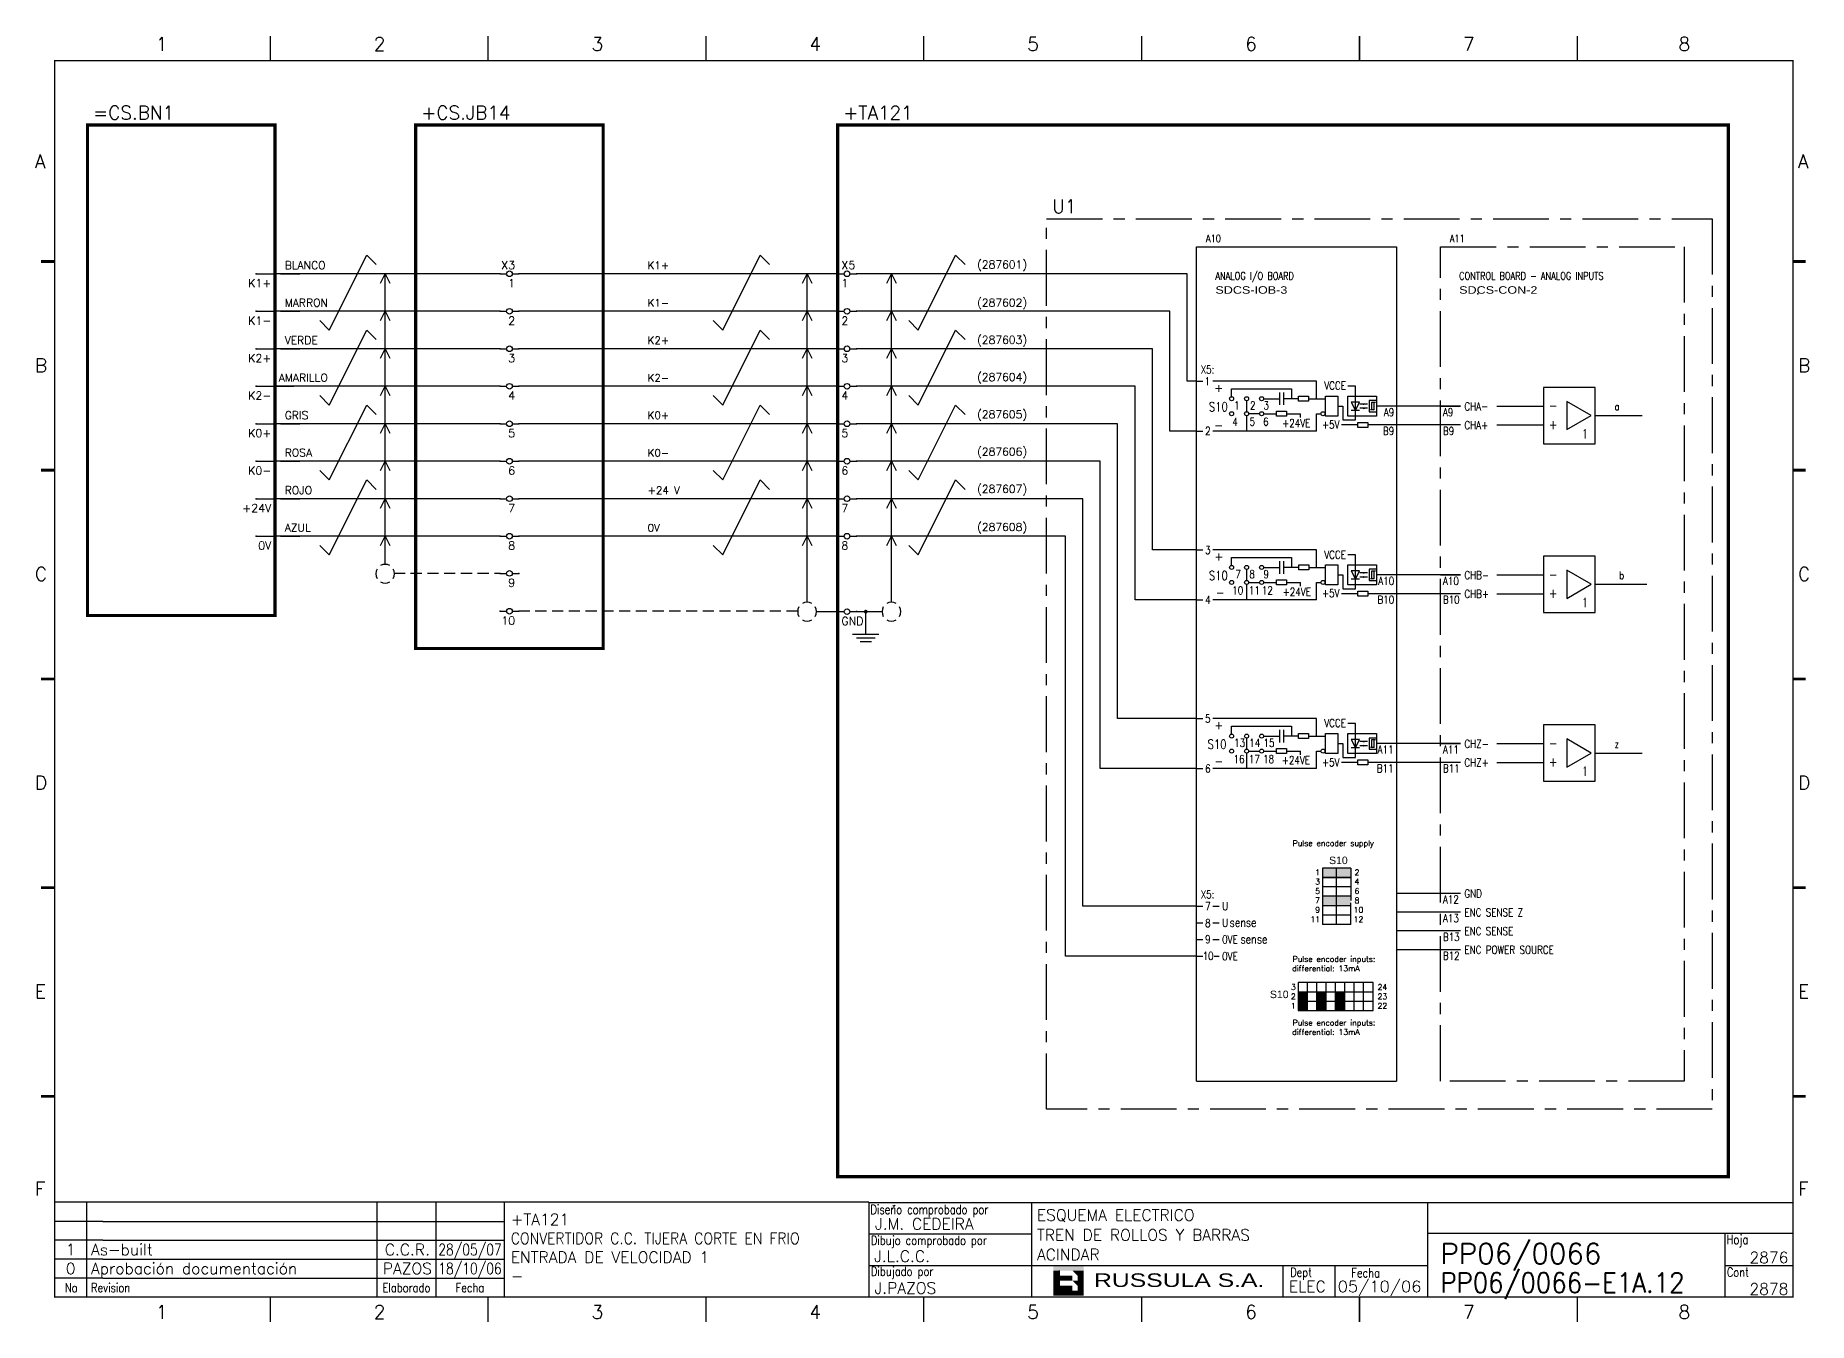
# Model space of a CAD drawing. Extents: x 415 to 812, y 5 to 293.
import ezdxf
from ezdxf.enums import TextEntityAlignment as Align

# ---------------------------------------------------------------- set-up
doc = ezdxf.new("R2010")
doc.units = 0
doc.header["$LTSCALE"] = 10
doc.header["$MEASUREMENT"] = 0
for name, pattern in [('CENTER', [2, 1.25, -0.25, 0.25, -0.25]), ('DASHDOT', [1, 0.5, -0.25, 0, -0.25]), ('HIDDEN', [0.375, 0.25, -0.125])]:
    doc.linetypes.add(name, pattern=pattern)
doc.layers.get('0').update_dxf_attribs({"linetype": 'CONTINUOUS'})
for name, color, linetype in [('1', 7, 'CONTINUOUS'), ('10', 5, 'CONTINUOUS'), ('102', 7, 'CONTINUOUS'), ('2', 7, 'CONTINUOUS'), ('25', 3, 'CONTINUOUS'), ('25PK', 4, 'CENTER'), ('35', 2, 'CONTINUOUS'), ('8', 1, 'CONTINUOUS'), ('9', 6, 'CONTINUOUS'), ('DIBUJO', 7, 'CONTINUOUS'), ('NODE', 7, 'CONTINUOUS')]:
    doc.layers.add(name, color=color, linetype=linetype)
doc.styles.add('ABBSTYLE', font='ROMANS.SHX', dxfattribs={"width": 0.8})
doc.styles.add('HELV', font='HELV.SHX')
doc.styles.add('HELVETICA', font='HELV.SHX')
doc.styles.add('LABEL', font='SIMPLEX', dxfattribs={"width": 0.8, "height": 4})
doc.styles.add('ROMANS', font='ROMANS.SHX')
doc.styles.get("Standard").update_dxf_attribs({"font": 'simplex'})

# ---------------------------------------------------------------- blocks, each defined once
blk = doc.blocks.new('$030107')
at = {"layer": '102'}
for start, end in [(150, 210), (60, 120), (330, 30), (240, 300)]:
    blk.add_arc((0, 0), 2.5, start, end, dxfattribs=at)
blk = doc.blocks.new('NOD', base_point=(237.5, 170))
at = {"layer": 'NODE'}
blk.add_point((237.5, 170), dxfattribs=at)
blk = doc.blocks.new('$$PLR12')
blk.add_line((-2.5, 0), (2.5, 0))
at = {"layer": '2'}
for p in [(-2.5, 0), (2.5, 0)]:
    blk.add_blockref('NOD', p, dxfattribs=at)
at = {"layer": '8'}
blk.add_attdef('*A', text='', height=2.15, dxfattribs=at).set_placement((1.5, -3.575), align=Align.RIGHT)
at = {"layer": '9'}
blk.add_attdef('ID', text='', height=2.15, dxfattribs=at).set_placement((1.5, 1.25), align=Align.RIGHT)
blk = doc.blocks.new('$$PLL21C')
for p, q in [((-2.5, 0), (-0.75, 0)), ((0.75, 0), (2.5, 0))]:
    blk.add_line(p, q)
at = {"layer": '2'}
blk.add_circle((0, 0), 0.75, dxfattribs=at)
for p in [(-2.5, 0), (2.5, 0)]:
    blk.add_blockref('NOD', p, dxfattribs=at)
at = {"layer": '8'}
blk.add_attdef('*A', (-1.5, -3.575), '', height=2.15, dxfattribs=at)
at = {"layer": '9'}
blk.add_attdef('ID', (-1.5, 1.25), '', height=2.15, dxfattribs=at)
blk = doc.blocks.new('$$PLR12C')
for p, q in [((-2.5, 0), (-0.75, 0)), ((0.75, 0), (2.5, 0))]:
    blk.add_line(p, q)
at = {"layer": '2'}
blk.add_circle((0, 0), 0.75, dxfattribs=at)
for p in [(-2.5, 0), (2.5, 0)]:
    blk.add_blockref('NOD', p, dxfattribs=at)
at = {"layer": '8'}
blk.add_attdef('*A', text='', height=2.15, dxfattribs=at).set_placement((1.5, -3.575), align=Align.RIGHT)
at = {"layer": '9'}
blk.add_attdef('ID', text='', height=2.15, dxfattribs=at).set_placement((1.5, 1.25), align=Align.RIGHT)
blk = doc.blocks.new('$021501')
at = {"layer": '2'}
for p, q in [((0, -6), (0, 0)), ((-3.5, -6), (3.5, -6)), ((-2.5, -7), (2.5, -7)), ((-1.5, -8), (1.5, -8))]:
    blk.add_line(p, q, dxfattribs=at)
blk.add_blockref('NOD', (0, 0), dxfattribs=at)
blk = doc.blocks.new('newcajec')
at = {"layer": '1'}
for p, q in [((179.4, 20.85), (0.13, 20.85)), ((7, 20.85), (7, 0)), ((71, 20.85), (71, 0)), ((84, 20.85), (84, 0.09)), ((99, 20.85), (99, 0)), ((184.64, 20.18), (184.81, 20.01)), ((184.81, 20.01), (185.18, 20.25)), ((215.2, 20.8), (215.2, 0)), ((10.6, 16.64), (0, 16.64)), ((10.6, 16.64), (99, 16.64)), ((10.6, 12.48), (0, 12.48)), ((10.6, 12.48), (99, 12.48)), ((179.4, 13.87), (215.2, 13.87)), ((368, 14.06), (368, 0)), ((10.6, 8.32), (0, 8.32)), ((10.6, 8.32), (99, 8.32)), ((10.6, 4.16), (0, 4.16)), ((10.6, 4.16), (99, 4.16)), ((179.4, 6.93), (267.63, 6.93)), ((267.63, 6.93), (302.5, 6.93)), ((270.63, 6.91), (270.63, 0)), ((282.07, 6.93), (282.07, 0)), ((368, 6.93), (383, 6.93))]:
    blk.add_line(p, q, dxfattribs=at)
for points in [[(47.5, 272.5, 0.3, 0.3, 0), (47.5, 277.91, 0.3, 0.3, 0)], [(95.5, 272.5, 0.3, 0.3, 0), (95.5, 277.91, 0.3, 0.3, 0)], [(143.5, 272.5, 0.3, 0.3, 0), (143.5, 277.91, 0.3, 0.3, 0)], [(191.5, 272.5, 0.3, 0.3, 0), (191.5, 277.91, 0.3, 0.3, 0)], [(239.5, 272.5, 0.3, 0.3, 0), (239.5, 277.91, 0.3, 0.3, 0)], [(287.5, 272.5, 0.3, 0.3, 0), (287.5, 277.91, 0.3, 0.3, 0)], [(335.5, 272.5, 0.3, 0.3, 0), (335.5, 277.91, 0.3, 0.3, 0)], [(-2.99, 228.23, 0.6, 0.6, 0), (-0.18, 228.23, 0.6, 0.6, 0)], [(383.01, 228.23, 0.6, 0.6, 0), (385.82, 228.23, 0.6, 0.6, 0)], [(-2.99, 182.23, 0.6, 0.6, 0), (-0.18, 182.23, 0.6, 0.6, 0)], [(383.01, 182.23, 0.6, 0.6, 0), (385.82, 182.23, 0.6, 0.6, 0)], [(-2.99, 136.23, 0.6, 0.6, 0), (-0.18, 136.23, 0.6, 0.6, 0)], [(383.01, 136.23, 0.6, 0.6, 0), (385.82, 136.23, 0.6, 0.6, 0)], [(-2.99, 90.23, 0.6, 0.6, 0), (-0.18, 90.23, 0.6, 0.6, 0)], [(383.01, 90.23, 0.6, 0.6, 0), (385.82, 90.23, 0.6, 0.6, 0)], [(-2.99, 44.23, 0.6, 0.6, 0), (-0.18, 44.23, 0.6, 0.6, 0)], [(383.01, 44.23, 0.6, 0.6, 0), (385.82, 44.23, 0.6, 0.6, 0)], [(383, 20.8, 0.3, 0.3, 0), (179.4, 20.8, 0.3, 0.3, 0), (179.4, 0, 0.3, 0.3, 0)], [(302.5, 20.8, 0.3, 0.3, 0), (302.5, 0, 0.3, 0.3, 0)], [(302.5, 14, 0.3, 0.3, 0), (383, 14, 0.3, 0.3, 0)], [(47.5, -5.5, 0.3, 0.3, 0), (47.5, -0.09, 0.3, 0.3, 0)], [(95.5, -5.5, 0.3, 0.3, 0), (95.5, -0.09, 0.3, 0.3, 0)], [(143.5, -5.5, 0.3, 0.3, 0), (143.5, -0.09, 0.3, 0.3, 0)], [(191.5, -5.5, 0.3, 0.3, 0), (191.5, -0.09, 0.3, 0.3, 0)], [(239.5, -5.5, 0.3, 0.3, 0), (239.5, -0.09, 0.3, 0.3, 0)], [(287.5, -5.5, 0.3, 0.3, 0), (287.5, -0.09, 0.3, 0.3, 0)], [(335.5, -5.5, 0.3, 0.3, 0), (335.5, -0.09, 0.3, 0.3, 0)]]:
    blk.add_lwpolyline(points, format="xyseb", dxfattribs=at)
at = {"layer": '1', "const_width": 0.3}
blk.add_lwpolyline([(0, 0), (0, 272.5), (383, 272.5), (383, 0)], close=True, dxfattribs=at)
at = {"layer": '2', "color": 14}
for p, q in [((221.42, 4.69), (221.42, 5.81)), ((221.42, 2.47), (221.42, 3.58))]:
    blk.add_line(p, q, dxfattribs=at)
for points in [[(220.05, 5.81), (220.05, 6.92), (226.74, 5.81), (226.74, 6.92)], [(221.42, 2.47), (220.05, 2.47), (221.42, 5.81), (220.05, 5.81)], [(221.42, 4.69), (224.25, 4.69), (221.42, 3.58), (224.25, 3.58)], [(224.25, 5.81), (225.37, 5.81), (225.37, 4.69)], [(225.37, 5.81), (226.74, 5.81), (225.37, 1.35), (226.74, 1.35)], [(224.25, 0.24), (224.25, 2.47), (220.05, 0.24), (220.05, 2.47)], [(224.25, 3.58), (225.37, 3.58), (225.37, 2.47)], [(226.74, 1.35), (226.74, 0.24), (224.25, 1.35), (224.25, 0.24)]]:
    blk.add_solid(points, dxfattribs=at)
at = {"layer": '1', "style": 'ROMANS'}
for s, p in [('1', (22.29, 274.68)), ('2', (70.29, 274.68)), ('3', (118.29, 274.68)), ('4', (166.29, 274.68)), ('5', (214.29, 274.68)), ('6', (262.29, 274.68)), ('7', (310.29, 274.68)), ('8', (357.79, 274.68)), ('A', (-4.37, 248.84)), ('A', (384.13, 248.84)), ('B', (-4.37, 203.84)), ('B', (384.13, 203.84)), ('C', (-4.37, 157.84)), ('C', (384.13, 157.84)), ('D', (-4.37, 111.84)), ('D', (384.13, 111.84)), ('E', (-4.37, 65.84)), ('E', (384.13, 65.84)), ('F', (-4.37, 22.34)), ('F', (384.13, 22.34)), ('1', (22.29, -4.82)), ('2', (70.29, -4.82)), ('3', (118.29, -4.82)), ('4', (166.29, -4.82)), ('5', (214.29, -4.82)), ('6', (262.29, -4.82)), ('7', (310.29, -4.82)), ('8', (357.79, -4.82))]:
    blk.add_text(s, height=3, dxfattribs=at).set_placement(p)
at = {"layer": '1', "style": 'LABEL', "width": 0.8}
for s, p in [('Diseno comprobado por', (179.73, 18.27)), ('Dibujo comprobado por', (179.81, 11.47)), ('Hoja', (368.38, 11.66)), ('Dibujado por', (179.83, 4.64)), ('Fecha', (285.71, 4.3)), ('Cont', (368.43, 4.46)), ('No', (2.23, 1.05)), ('Revision', (8, 1.05))]:
    blk.add_text(s, height=2, dxfattribs=at).set_placement(p)
for s, p in [('Dept', (274.61, 4.44)), ('Elaborado', (77.5, 1.05)), ('Fecha', (91.5, 1.05))]:
    blk.add_text(s, height=2, dxfattribs=at).set_placement(p, align=Align.CENTER)
at = {"layer": '10', "style": 'ROMANS'}
for tag, p in [('REV41', (3.5, 18.74)), ('REV43', (77.7, 18.74)), ('REV31', (3.5, 14.58)), ('REV33', (77.7, 14.58)), ('REV21', (3.5, 10.42)), ('REV23', (77.7, 10.42)), ('REV11', (3.5, 6.27)), ('REV13', (77.7, 6.27))]:
    blk.add_attdef(tag, text='', height=2.5, dxfattribs=at).set_placement(p, align=Align.MIDDLE)
for tag, p, height in [('REV42', (8, 17.49), 2.5), ('REV32', (8, 13.33), 2.5), ('SHEETNAME1', (100.5, 15.83), 2.5), ('DESIGNCHECK', (180.74, 14.83), 2.5), ('DOCUMENTTYPE', (216.43, 16.8), 2.5), ('NOTA', (305.32, 15.8), 3), ('SHEETNAME2', (100.5, 11.67), 2.5), ('OBJECT', (216.43, 12.4), 2.5), ('ORDER', (305.32, 7.3), 4.5), ('REV22', (8, 9.17), 2.5), ('SHEETNAME3', (100.5, 7.51), 2.5), ('DRAWINGCHECK', (180.53, 7.71), 2.5), ('CUSTOMER', (216.43, 8.08), 2.5), ('REV12', (8, 5.01), 2.5), ('SHEETNAME4', (100.5, 3.35), 2.5), ('DOCUMENT_ID', (305.32, 0.93), 4.4), ('USER', (180.63, 0.71), 2.5), ('DEPARTMENT', (271.93, 1.05), 2.5)]:
    blk.add_attdef(tag, p, '', height=height, dxfattribs=at)
for tag, width, p, p2 in [('REV44', 1.221199, (84.53, 17.49), (98.48, 17.49)), ('REV34', 1.221199, (84.53, 13.33), (98.48, 13.33)), ('REV24', 1.221199, (84.53, 9.17), (98.48, 9.17)), ('REV14', 1.221199, (84.53, 5.01), (98.48, 5.01)), ('CREATED2', 7.039915, (282.71, 1.05), (301.14, 1.05))]:
    blk.add_attdef(tag, text='', height=2.5, dxfattribs=dict(at, width=width)).set_placement(p, p2, align=Align.FIT)
for tag, p in [('SHEET', (382, 7.43)), ('NEXTSHEET', (382, 0.5))]:
    blk.add_attdef(tag, text='', height=2.5, dxfattribs=at).set_placement(p, align=Align.RIGHT)
at = {"layer": 'DIBUJO', "color": 14, "style": 'HELVETICA', "width": 1.3}
blk.add_text('RUSSULA S.A.', height=3, dxfattribs=at).set_placement((229, 2.19))
blk = doc.blocks.new('$$PLL21')
blk.add_line((-2.5, 0), (2.5, 0))
at = {"layer": '2'}
for p in [(-2.5, 0), (2.5, 0)]:
    blk.add_blockref('NOD', p, dxfattribs=at)
at = {"layer": '8'}
blk.add_attdef('*A', (-1.5, -3.575), '', height=2.15, dxfattribs=at)
at = {"layer": '9'}
blk.add_attdef('ID', (-1.5, 1.25), '', height=2.15, dxfattribs=at)

msp = doc.modelspace()

# ---------------------------------------------------------------- linework, layer by layer
at = {"layer": '2', "color": 7}
for p, q in [((480.89, 227.23), (489.29, 244.03)), ((489.29, 244.03), (491.39, 241.93)), ((569.02, 227.23), (577.42, 244.03)), ((577.42, 244.03), (579.52, 241.93)), ((612.8, 227.23), (621.2, 244.03)), ((621.2, 244.03), (623.3, 241.93)), ((519.17, 239.83), (468.77, 239.83)), ((492.37, 237.73), (493.42, 239.83)), ((493.42, 174.73), (493.42, 239.83)), ((493.42, 239.83), (494.47, 237.73)), ((594.77, 239.83), (523.37, 239.83)), ((586.87, 237.73), (587.92, 239.83)), ((587.92, 166.23), (587.92, 239.83)), ((587.92, 239.83), (588.97, 237.73)), ((673.07, 239.83), (598.97, 239.83)), ((605.76, 237.73), (606.81, 239.83)), ((606.81, 166.23), (606.81, 239.83)), ((606.81, 239.83), (607.86, 237.73)), ((673.07, 215.76), (673.07, 239.83)), ((519.17, 231.43), (468.77, 231.43)), ((492.37, 229.33), (493.42, 231.43)), ((493.42, 231.43), (494.47, 229.33)), ((594.77, 231.43), (523.37, 231.43)), ((586.87, 229.33), (587.92, 231.43)), ((587.92, 231.43), (588.97, 229.33)), ((669.17, 231.43), (598.97, 231.43)), ((605.76, 229.33), (606.81, 231.43)), ((606.81, 231.43), (607.86, 229.33)), ((669.17, 204.56), (669.17, 231.43)), ((478.79, 229.33), (480.89, 227.23)), ((480.89, 210.43), (489.29, 227.23)), ((489.29, 227.23), (491.39, 225.13)), ((566.92, 229.33), (569.02, 227.23)), ((569.02, 210.43), (577.42, 227.23)), ((577.42, 227.23), (579.52, 225.13)), ((610.7, 229.33), (612.8, 227.23)), ((612.8, 210.43), (621.2, 227.23)), ((621.2, 227.23), (623.3, 225.13)), ((519.17, 223.03), (468.77, 223.03)), ((492.37, 220.93), (493.42, 223.03)), ((493.42, 223.03), (494.47, 220.93)), ((594.77, 223.03), (523.37, 223.03)), ((586.87, 220.93), (587.92, 223.03)), ((587.92, 223.03), (588.97, 220.93)), ((594.77, 215.76), (594.77, 223.5)), ((665.27, 223.03), (598.97, 223.03)), ((605.76, 220.93), (606.81, 223.03)), ((606.81, 223.03), (607.86, 220.93)), ((665.27, 177.96), (665.27, 223.03)), ((519.17, 214.63), (468.77, 214.63)), ((492.37, 212.53), (493.42, 214.63)), ((493.42, 214.63), (494.47, 212.53)), ((594.77, 214.63), (523.37, 214.63)), ((586.87, 212.53), (587.92, 214.63)), ((587.92, 214.63), (588.97, 212.53)), ((661.37, 214.63), (598.97, 214.63)), ((605.76, 212.53), (606.81, 214.63)), ((606.81, 214.63), (607.86, 212.53)), ((661.37, 166.76), (661.37, 214.63)), ((675.17, 215.76), (673.07, 215.76)), ((478.79, 212.53), (480.89, 210.43)), ((566.92, 212.53), (569.02, 210.43)), ((610.7, 212.53), (612.8, 210.43)), ((480.89, 193.63), (489.29, 210.43)), ((489.29, 210.43), (491.39, 208.33)), ((569.02, 193.63), (577.42, 210.43)), ((577.42, 210.43), (579.52, 208.33)), ((612.8, 193.63), (621.2, 210.43)), ((621.2, 210.43), (623.3, 208.33)), ((742.37, 210.16), (752.87, 210.16)), ((519.17, 206.23), (468.77, 206.23)), ((492.37, 204.13), (493.42, 206.23)), ((493.42, 206.23), (494.47, 204.13)), ((594.77, 206.23), (523.37, 206.23)), ((586.87, 204.13), (587.92, 206.23)), ((587.92, 206.23), (588.97, 204.13)), ((657.47, 206.23), (598.97, 206.23)), ((605.76, 204.13), (606.81, 206.23)), ((606.81, 206.23), (607.86, 204.13)), ((657.47, 140.16), (657.47, 206.23)), ((675.17, 204.56), (669.17, 204.56)), ((742.37, 205.96), (752.87, 205.96)), ((519.17, 197.83), (468.77, 197.83)), ((478.79, 195.73), (480.89, 193.63)), ((492.37, 195.73), (493.42, 197.83)), ((493.42, 197.83), (494.47, 195.73)), ((594.77, 197.83), (523.37, 197.83)), ((566.92, 195.73), (569.02, 193.63)), ((586.87, 195.73), (587.92, 197.83)), ((587.92, 197.83), (588.97, 195.73)), ((653.57, 197.83), (598.97, 197.83)), ((605.76, 195.73), (606.81, 197.83)), ((606.81, 197.83), (607.86, 195.73)), ((610.7, 195.73), (612.8, 193.63)), ((653.57, 128.96), (653.57, 197.83)), ((480.89, 176.83), (489.29, 193.63)), ((489.29, 193.63), (491.39, 191.53)), ((569.02, 176.83), (577.42, 193.63)), ((577.42, 193.63), (579.52, 191.53)), ((612.8, 176.83), (621.2, 193.63)), ((621.2, 193.63), (623.3, 191.53)), ((519.17, 189.43), (468.77, 189.43)), ((492.37, 187.33), (493.42, 189.43)), ((493.42, 189.43), (494.47, 187.33)), ((594.77, 189.43), (523.37, 189.43)), ((586.87, 187.33), (587.92, 189.43)), ((587.92, 189.43), (588.97, 187.33)), ((649.67, 189.43), (598.97, 189.43)), ((605.76, 187.33), (606.81, 189.43)), ((606.81, 189.43), (607.86, 187.33)), ((649.67, 98.15), (649.67, 189.43)), ((519.17, 181.03), (468.77, 181.03)), ((478.79, 178.93), (480.89, 176.83)), ((492.37, 178.93), (493.42, 181.03)), ((493.42, 181.03), (494.47, 178.93)), ((594.77, 181.03), (523.37, 181.03)), ((566.92, 178.93), (569.02, 176.83)), ((586.87, 178.93), (587.92, 181.03)), ((587.92, 181.03), (588.97, 178.93)), ((645.77, 181.03), (598.97, 181.03)), ((605.76, 178.93), (606.81, 181.03)), ((606.81, 181.03), (607.86, 178.93)), ((610.7, 178.93), (612.8, 176.83)), ((645.77, 86.95), (645.77, 181.03)), ((675.17, 177.96), (665.27, 177.96)), ((742.37, 172.36), (752.87, 172.36)), ((742.37, 168.16), (752.87, 168.16)), ((590.02, 164.13), (594.77, 164.13)), ((598.97, 164.13), (604.71, 164.13)), ((675.17, 166.76), (661.37, 166.76)), ((675.17, 140.16), (657.47, 140.16)), ((742.37, 134.56), (752.87, 134.56)), ((675.17, 128.96), (653.57, 128.96)), ((742.37, 130.36), (752.87, 130.36)), ((703.37, 106.65), (703.37, 94.05)), ((709.67, 106.65), (703.37, 106.65)), ((709.67, 106.65), (703.37, 106.65)), ((703.37, 104.55), (709.67, 104.55)), ((709.67, 104.55), (703.37, 104.55)), ((706.52, 94.05), (706.52, 106.65)), ((709.67, 106.65), (709.67, 99.44)), ((709.67, 102.45), (703.37, 102.45)), ((709.67, 100.35), (703.37, 100.35)), ((675.17, 98.15), (649.67, 98.15)), ((709.67, 98.25), (703.37, 98.25)), ((709.67, 96.15), (703.37, 96.15)), ((709.67, 94.05), (709.67, 98.89)), ((709.67, 94.05), (703.37, 94.05)), ((675.17, 86.95), (645.77, 86.95)), ((714.68, 81.06), (697.88, 81.06)), ((697.88, 81.06), (697.88, 74.76)), ((699.98, 74.76), (699.98, 81.06)), ((702.08, 74.76), (702.08, 81.06)), ((704.18, 74.76), (704.18, 81.06)), ((706.28, 74.76), (706.28, 81.06)), ((708.38, 74.76), (708.38, 81.06)), ((710.48, 74.76), (710.48, 81.06)), ((712.58, 74.76), (712.58, 81.06)), ((714.68, 74.76), (714.68, 81.06)), ((697.88, 78.96), (714.68, 78.96)), ((697.88, 76.86), (714.68, 76.86)), ((697.88, 74.76), (714.68, 74.76))]:
    msp.add_line(p, q, dxfattribs=at)
at = {"layer": '2', "color": 7, "linetype": 'HIDDEN'}
for p, q in [((495.38, 172.72), (519.22, 172.72)), ((585.81, 164.22), (523.38, 164.22))]:
    msp.add_line(p, q, dxfattribs=at)
at = {"layer": '2', "color": 3, "linetype": 'DASHDOT'}
for points in [[(426.77, 273.16, 0.706, 0.706, 0), (468.77, 273.16, 0.706, 0.706, 0), (468.77, 163.26, 0.706, 0.706, 0), (426.77, 163.26, 0.706, 0.706, 0), (426.77, 273.16, 0.706, 0.706, 0)], [(500.27, 273.16, 0.706, 0.706, 0), (542.27, 273.16, 0.706, 0.706, 0), (542.27, 155.88, 0.706, 0.706, 0), (500.27, 155.88, 0.706, 0.706, 0), (500.27, 273.16, 0.706, 0.706, 0)], [(594.77, 273.16, 0.706, 0.706, 0), (794.27, 273.16, 0.706, 0.706, 0), (794.27, 37.54, 0.706, 0.706, 0), (594.77, 37.54, 0.706, 0.706, 0), (594.77, 273.16, 0.706, 0.706, 0)]]:
    msp.add_lwpolyline(points, format="xyseb", dxfattribs=at)
at = {"layer": '2', "color": 7}
msp.add_lwpolyline([(600.86, 164.13, 0.42, 0.42, 1), (601.28, 164.13, 0.42, 0.42, 1)], format="xyseb", close=True, dxfattribs=at)
for points in [[(703.37, 104.55), (709.67, 104.55), (703.37, 106.65), (709.67, 106.65)], [(703.37, 98.25), (709.67, 98.25), (703.37, 100.35), (709.67, 100.35)], [(697.88, 78.96), (697.88, 74.76), (699.98, 78.96), (699.98, 74.76)], [(702.08, 78.96), (702.08, 74.76), (704.18, 78.96), (704.18, 74.76)], [(706.28, 78.96), (706.28, 74.76), (708.38, 78.96), (708.38, 74.76)]]:
    msp.add_solid(points, dxfattribs=at)
at = {"layer": '25'}
for p, q in [((675.17, 58.96), (675.17, 245.86)), ((675.17, 245.86), (719.97, 245.86)), ((719.97, 245.86), (719.97, 58.96)), ((675.17, 215.76), (676.57, 215.76)), ((702.05, 215.76), (678.81, 215.76)), ((702.05, 211.84), (702.05, 215.76)), ((710.73, 214.64), (709.05, 214.64)), ((710.73, 207.08), (710.73, 214.64)), ((683.01, 214.08), (696.45, 214.08)), ((683.01, 212.29), (683.01, 214.08)), ((686.37, 211.39), (686.37, 208.93)), ((690.18, 211.84), (693.79, 211.84)), ((693.79, 210.44), (693.79, 213.24)), ((694.63, 213.24), (694.63, 210.44)), ((697.99, 211.84), (694.63, 211.84)), ((696.45, 214.08), (696.45, 211.84)), ((697.99, 212.4), (700.23, 212.4)), ((697.99, 211.28), (697.99, 212.4)), ((700.23, 211.28), (697.99, 211.28)), ((700.23, 212.4), (700.23, 211.28)), ((700.23, 211.84), (702.05, 211.84)), ((702.05, 211.84), (704.01, 211.84)), ((704.01, 207.92), (704.01, 212.4)), ((704.01, 212.4), (706.81, 212.4)), ((706.81, 212.4), (706.81, 207.92)), ((709.05, 212.4), (715.49, 212.4)), ((709.05, 207.92), (709.05, 212.4)), ((709.79, 211.09), (710.73, 209.23)), ((711.66, 211.09), (709.79, 211.09)), ((710.73, 209.23), (711.66, 211.09)), ((713.42, 210.63), (711.73, 210.63)), ((713.81, 211.42), (713.81, 208.9)), ((715.49, 211.42), (713.81, 211.42)), ((714.37, 211), (714.37, 209.32)), ((715.21, 211), (714.37, 211)), ((714.93, 209.32), (714.93, 211)), ((715.49, 212.4), (715.49, 207.92)), ((686.37, 208.03), (686.37, 204.56)), ((690.18, 208.48), (693.09, 208.48)), ((693.09, 209.04), (695.33, 209.04)), ((693.09, 207.92), (693.09, 209.04)), ((695.33, 207.92), (693.09, 207.92)), ((695.33, 209.04), (695.33, 207.92)), ((695.33, 208.48), (698.41, 208.48)), ((698.41, 207.64), (698.41, 208.48)), ((702.05, 208.48), (703.02, 208.48)), ((702.05, 204.56), (702.05, 208.48)), ((706.81, 207.92), (704.01, 207.92)), ((706.81, 210.16), (707.93, 210.16)), ((707.93, 210.16), (707.93, 207.08)), ((707.93, 207.08), (710.73, 207.08)), ((715.49, 207.92), (709.05, 207.92)), ((711.66, 209.23), (709.79, 209.23)), ((711.29, 206.52), (713.53, 206.52)), ((711.29, 205.4), (711.29, 206.52)), ((713.42, 209.69), (711.73, 209.69)), ((713.53, 206.52), (713.53, 205.4)), ((713.81, 208.9), (715.49, 208.9)), ((714.93, 209.32), (714.09, 209.32)), ((734.25, 210.16), (715.49, 210.16)), ((729.77, 210.16), (734.25, 210.16)), ((675.17, 204.56), (676.57, 204.56)), ((702.05, 204.56), (678.81, 204.56)), ((711.29, 205.96), (707.65, 205.96)), ((713.53, 205.4), (711.29, 205.4)), ((734.25, 205.96), (713.53, 205.96)), ((675.17, 177.96), (676.57, 177.96)), ((702.05, 177.96), (678.81, 177.96)), ((683.01, 176.28), (696.45, 176.28)), ((683.01, 174.49), (683.01, 176.28)), ((693.79, 172.64), (693.79, 175.44)), ((694.63, 175.44), (694.63, 172.64)), ((696.45, 176.28), (696.45, 174.04)), ((702.05, 174.04), (702.05, 177.96)), ((710.73, 176.84), (709.05, 176.84)), ((710.73, 169.28), (710.73, 176.84)), ((686.37, 173.59), (686.37, 171.13)), ((690.18, 174.04), (693.79, 174.04)), ((693.09, 171.24), (695.33, 171.24)), ((693.09, 170.12), (693.09, 171.24)), ((698.07, 174.04), (694.63, 174.04)), ((695.33, 171.24), (695.33, 170.12)), ((698.07, 173.48), (698.07, 174.6)), ((698.07, 174.6), (700.31, 174.6)), ((700.31, 173.48), (698.07, 173.48)), ((700.31, 174.6), (700.31, 173.48)), ((700.31, 174.04), (702.05, 174.04)), ((702.05, 174.04), (704.01, 174.04)), ((704.01, 174.6), (706.81, 174.6)), ((704.01, 170.12), (704.01, 174.6)), ((706.81, 174.6), (706.81, 170.12)), ((706.81, 172.36), (707.93, 172.36)), ((707.93, 172.36), (707.93, 169.28)), ((709.05, 174.6), (715.49, 174.6)), ((709.05, 170.12), (709.05, 174.6)), ((711.66, 173.29), (709.79, 173.29)), ((709.79, 173.29), (710.73, 171.43)), ((711.66, 171.43), (709.79, 171.43)), ((710.73, 171.43), (711.66, 173.29)), ((713.42, 172.83), (711.73, 172.83)), ((713.42, 171.89), (711.73, 171.89)), ((715.49, 173.62), (713.81, 173.62)), ((713.81, 173.62), (713.81, 171.1)), ((713.81, 171.1), (715.49, 171.1)), ((714.93, 171.52), (714.09, 171.52)), ((715.21, 173.2), (714.37, 173.2)), ((714.37, 173.2), (714.37, 171.52)), ((714.93, 171.52), (714.93, 173.2)), ((715.49, 174.6), (715.49, 170.12)), ((734.25, 172.36), (715.49, 172.36)), ((729.77, 172.36), (734.25, 172.36)), ((686.37, 170.38), (686.37, 166.76)), ((690.18, 170.68), (693.09, 170.68)), ((695.33, 170.12), (693.09, 170.12)), ((695.33, 170.68), (698.41, 170.68)), ((698.41, 169.84), (698.41, 170.68)), ((702.05, 166.76), (702.05, 170.68)), ((702.05, 170.68), (703.02, 170.68)), ((706.81, 170.12), (704.01, 170.12)), ((711.29, 168.16), (707.65, 168.16)), ((707.93, 169.28), (710.73, 169.28)), ((715.49, 170.12), (709.05, 170.12)), ((711.29, 168.72), (713.53, 168.72)), ((711.29, 167.6), (711.29, 168.72)), ((713.53, 167.6), (711.29, 167.6)), ((713.53, 168.72), (713.53, 167.6)), ((734.25, 168.16), (713.53, 168.16)), ((675.17, 166.76), (676.57, 166.76)), ((702.05, 166.76), (678.81, 166.76)), ((675.17, 140.16), (676.57, 140.16)), ((702.05, 140.16), (678.81, 140.16)), ((702.05, 136.24), (702.05, 140.16)), ((710.73, 139.04), (709.05, 139.04)), ((710.73, 131.48), (710.73, 139.04)), ((683.01, 138.48), (696.45, 138.48)), ((683.01, 136.69), (683.01, 138.48)), ((686.37, 135.79), (686.37, 133.33)), ((690.18, 136.24), (693.79, 136.24)), ((693.79, 134.84), (693.79, 137.64)), ((694.63, 137.64), (694.63, 134.84)), ((697.99, 136.24), (694.63, 136.24)), ((696.45, 138.48), (696.45, 136.24)), ((697.99, 135.68), (697.99, 136.8)), ((697.99, 136.8), (700.23, 136.8)), ((700.23, 135.68), (697.99, 135.68)), ((700.23, 136.8), (700.23, 135.68)), ((700.23, 136.24), (702.05, 136.24)), ((702.05, 136.24), (704.01, 136.24)), ((704.01, 132.32), (704.01, 136.8)), ((704.01, 136.8), (706.81, 136.8)), ((706.81, 136.8), (706.81, 132.32)), ((709.05, 132.32), (709.05, 136.8)), ((709.05, 136.8), (715.49, 136.8)), ((709.79, 135.49), (710.73, 133.63)), ((711.66, 135.49), (709.79, 135.49)), ((710.73, 133.63), (711.66, 135.49)), ((713.42, 135.03), (711.73, 135.03)), ((715.49, 135.82), (713.81, 135.82)), ((713.81, 135.82), (713.81, 133.3)), ((714.37, 135.4), (714.37, 133.72)), ((715.21, 135.4), (714.37, 135.4)), ((714.93, 133.72), (714.93, 135.4)), ((715.49, 136.8), (715.49, 132.32)), ((686.37, 132.43), (686.37, 128.96)), ((690.18, 132.88), (693.09, 132.88)), ((693.09, 133.44), (695.33, 133.44)), ((693.09, 132.32), (693.09, 133.44)), ((695.33, 132.32), (693.09, 132.32)), ((695.33, 133.44), (695.33, 132.32)), ((695.33, 132.88), (698.41, 132.88)), ((698.41, 132.04), (698.41, 132.88)), ((702.05, 128.96), (702.05, 132.88)), ((702.05, 132.88), (703.02, 132.88)), ((706.81, 132.32), (704.01, 132.32)), ((706.81, 134.56), (707.93, 134.56)), ((707.93, 134.56), (707.93, 131.48)), ((707.93, 131.48), (710.73, 131.48)), ((715.49, 132.32), (709.05, 132.32)), ((711.66, 133.63), (709.79, 133.63)), ((713.42, 134.09), (711.73, 134.09)), ((713.81, 133.3), (715.49, 133.3)), ((714.93, 133.72), (714.09, 133.72)), ((734.25, 134.56), (715.49, 134.56)), ((729.77, 134.56), (734.25, 134.56)), ((675.17, 128.96), (676.57, 128.96)), ((702.05, 128.96), (678.81, 128.96)), ((711.29, 130.36), (707.65, 130.36)), ((711.29, 129.8), (711.29, 130.92)), ((711.29, 130.92), (713.53, 130.92)), ((713.53, 129.8), (711.29, 129.8)), ((713.53, 130.92), (713.53, 129.8)), ((734.25, 130.36), (713.53, 130.36)), ((734.25, 100.99), (719.97, 100.99)), ((675.17, 98.15), (676.57, 98.15)), ((678.81, 98.15), (680.21, 98.15)), ((734.25, 96.79), (719.97, 96.79)), ((675.17, 94.42), (676.57, 94.42)), ((678.81, 94.42), (680.21, 94.42)), ((734.25, 92.59), (719.97, 92.59)), ((675.17, 90.68), (676.57, 90.68)), ((678.81, 90.68), (680.21, 90.68)), ((734.25, 88.39), (719.97, 88.39)), ((675.17, 86.95), (676.57, 86.95)), ((679.09, 86.95), (680.21, 86.95)), ((675.17, 58.96), (719.97, 58.96))]:
    msp.add_line(p, q, dxfattribs=at)
for centre in [(683.01, 211.84), (686.37, 211.84), (689.73, 211.84), (683.01, 208.48), (686.37, 208.48), (689.73, 208.48), (703.47, 208.48), (683.01, 174.04), (683.01, 170.68), (686.37, 174.04), (686.37, 170.68), (689.73, 174.04), (689.73, 170.68), (703.47, 170.68), (683.01, 136.24), (686.37, 136.24), (689.73, 136.24), (683.01, 132.88), (686.37, 132.88), (689.73, 132.88), (703.47, 132.88)]:
    msp.add_circle(centre, 0.448, dxfattribs=at)
for points in [[(712.46, 210.42), (712.46, 210.83), (713.42, 210.63)], [(712.46, 209.9), (712.46, 209.49), (713.42, 209.69)], [(712.46, 172.62), (712.46, 173.03), (713.42, 172.83)], [(712.46, 172.1), (712.46, 171.69), (713.42, 171.89)], [(712.46, 134.82), (712.46, 135.23), (713.42, 135.03)], [(712.46, 134.3), (712.46, 133.89), (713.42, 134.09)]]:
    msp.add_solid(points, dxfattribs=at)
at = {"layer": '25PK'}
for p, q in [((641.57, 52.66), (641.57, 252.16)), ((641.57, 252.16), (790.67, 252.16)), ((790.67, 252.16), (790.67, 52.66)), ((729.77, 58.96), (729.77, 245.86)), ((729.77, 245.86), (784.37, 245.86)), ((784.37, 245.86), (784.37, 58.96)), ((784.37, 58.96), (729.77, 58.96)), ((790.67, 52.66), (641.57, 52.66))]:
    msp.add_line(p, q, dxfattribs=at)
at = {"layer": '35', "color": 7}
for p, q in [((752.87, 214.36), (752.87, 201.76)), ((764.42, 214.36), (752.87, 214.36)), ((764.42, 201.76), (764.42, 214.36)), ((764.42, 208.06), (774.92, 208.06)), ((752.87, 201.76), (764.42, 201.76)), ((752.87, 176.56), (752.87, 163.96)), ((764.42, 176.56), (752.87, 176.56)), ((764.42, 163.96), (764.42, 176.56)), ((764.42, 170.26), (775.97, 170.26)), ((752.87, 163.96), (764.42, 163.96)), ((752.87, 138.76), (752.87, 126.16)), ((764.42, 138.76), (752.87, 138.76)), ((764.42, 126.16), (764.42, 138.76)), ((764.42, 132.46), (774.92, 132.46)), ((752.87, 126.16), (764.42, 126.16))]:
    msp.add_line(p, q, dxfattribs=at)
at = {"layer": '35'}
for p, q in [((689.17, 208.48), (686.93, 208.48)), ((686.93, 170.68), (689.17, 170.68)), ((686.93, 132.88), (689.17, 132.88))]:
    msp.add_line(p, q, dxfattribs=at)
at = {"layer": '35', "color": 7}
for points in [[(758.12, 211.21), (758.12, 204.91), (763.57, 208.06)], [(758.12, 173.41), (758.12, 167.11), (763.57, 170.26)], [(758.12, 135.61), (758.12, 129.31), (763.57, 132.46)]]:
    msp.add_lwpolyline(points, close=True, dxfattribs=at)

# ---------------------------------------------------------------- block references
at = {"layer": '2', "color": 7}
ref = msp.add_blockref('newcajec', (419.42, 10.6), dxfattribs=dict(at, xscale=1.016442892079965, yscale=1.016442892079993, zscale=1.01644289208))
ref.add_attrib('REV24', '28/05/07', dxfattribs={"layer": '10', "height": 2.541, "style": 'ROMANS', "width": 0.728168}).set_placement((505.33, 19.92), (519.52, 19.92), align=Align.FIT)
ref.add_attrib('SHEETNAME3', 'ENTRADA DE VELOCIDAD 1', (521.57, 18.22), dxfattribs={"layer": '10', "height": 2.5411, "style": 'ROMANS'})
ref.add_attrib('SHEETNAME2', 'CONVERTIDOR C.C. TIJERA CORTE EN FRIO', (521.57, 22.45), dxfattribs={"layer": '10', "height": 2.5411, "style": 'ROMANS', "width": 0.9})
ref.add_attrib('SHEETNAME1', '+TA121', (521.57, 26.68), dxfattribs={"layer": '10', "height": 2.541, "style": 'ROMANS'})
ref.add_attrib('USER', 'J.PAZOS', (603.02, 11.32), dxfattribs={"layer": '10', "height": 2.541, "style": 'ROMANS'})
ref.add_attrib('DRAWINGCHECK', 'J.L.C.C.', (602.92, 18.44), dxfattribs={"layer": '10', "height": 2.541, "style": 'ROMANS'})
ref.add_attrib('DESIGNCHECK', 'J.M. CEDEIRA', (603.13, 25.67), dxfattribs={"layer": '10', "height": 2.5411, "style": 'ROMANS'})
ref.add_attrib('REV22', 'As-built', (427.55, 19.92), dxfattribs={"layer": '10', "height": 2.541, "style": 'ROMANS'})
ref.add_attrib('REV12', 'Aprobación documentación', (427.55, 15.69), dxfattribs={"layer": '10', "height": 2.5411, "style": 'ROMANS'})
ref.add_attrib('REV21', '1', dxfattribs={"layer": '10', "height": 2.54, "style": 'ROMANS'}).set_placement((422.98, 21.19), align=Align.MIDDLE)
ref.add_attrib('REV11', '0', dxfattribs={"layer": '10', "height": 2.54, "style": 'ROMANS'}).set_placement((422.98, 16.96), align=Align.MIDDLE)
ref.add_attrib('SHEETNAME4', '-', (521.57, 14), dxfattribs={"layer": '10', "height": 2.54, "style": 'ROMANS'})
ref.add_attrib('REV14', '18/10/06', dxfattribs={"layer": '10', "height": 2.541, "style": 'ROMANS', "width": 0.728168}).set_placement((505.33, 15.69), (519.52, 15.69), align=Align.FIT)
ref.add_attrib('REV23', 'C.C.R.', dxfattribs={"layer": '10', "height": 2.541, "style": 'ROMANS'}).set_placement((498.4, 21.19), align=Align.MIDDLE)
ref.add_attrib('REV13', 'PAZOS', dxfattribs={"layer": '10', "height": 2.541, "style": 'ROMANS'}).set_placement((498.4, 16.96), align=Align.MIDDLE)
ref.add_attrib('DOCUMENT_ID', 'PP06/0066-E1A.12', (729.76, 11.55), dxfattribs={"layer": '10', "height": 4.4723, "style": 'ROMANS', "width": 0.9})
ref.add_attrib('ORDER', 'PP06/0066', (729.76, 18.02), dxfattribs={"layer": '10', "height": 4.574, "style": 'ROMANS'})
ref.add_attrib('CUSTOMER', 'ACINDAR', (639.41, 18.81), dxfattribs={"layer": '10', "height": 2.541, "style": 'ROMANS'})
ref.add_attrib('OBJECT', 'TREN DE ROLLOS Y BARRAS', (639.41, 23.2), dxfattribs={"layer": '10', "height": 2.5411, "style": 'ROMANS'})
ref.add_attrib('DOCUMENTTYPE', 'ESQUEMA ELECTRICO', (639.41, 27.67), dxfattribs={"layer": '10', "height": 2.5411, "style": 'ROMANS'})
ref.add_attrib('CREATED2', '05/10/06', dxfattribs={"layer": '10', "height": 2.541, "style": 'ROMANS', "width": 0.961976}).set_placement((706.77, 11.66), (725.51, 11.66), align=Align.FIT)
ref.add_attrib('DEPARTMENT', 'ELEC', (695.82, 11.66), dxfattribs={"layer": '10', "height": 2.541, "style": 'ROMANS'})
ref.add_attrib('NEXTSHEET', '2878', dxfattribs={"layer": '10', "height": 2.541, "style": 'ROMANS'}).set_placement((807.7, 11.1), align=Align.RIGHT)
ref.add_attrib('SHEET', '2876', dxfattribs={"layer": '10', "height": 2.541, "style": 'ROMANS'}).set_placement((807.7, 18.15), align=Align.RIGHT)
at = {"layer": '2'}
ref = msp.add_blockref('$$PLL21', (472.15, 239.83), dxfattribs=dict(at, xscale=0.8231999999999857, yscale=0.8231999999999857, zscale=0.8231999999999999))
ref.add_attrib('ID', 'BLANCO', (470.92, 240.86), dxfattribs={"layer": '9', "height": 1.77})
at = {"layer": '2', "color": 7, "xscale": 0.839999999999975, "yscale": 0.839999999999975, "zscale": 0.84}
for name, p, values in [('$$PLR12C', (521.27, 239.83), {'ID': 'X3', '*A': '1'}), ('$$PLL21C', (596.87, 239.83), {'ID': 'X5', '*A': '1'}), ('$$PLR12', (466.67, 239.83), {'*A': 'K1+'}), ('$$PLR12', (466.67, 231.43), {'*A': 'K1-'}), ('$$PLR12C', (521.27, 231.43), {'*A': '2'}), ('$$PLL21C', (596.87, 231.43), {'*A': '2'}), ('$$PLR12', (466.67, 223.03), {'*A': 'K2+'}), ('$$PLR12C', (521.27, 223.03), {'*A': '3'}), ('$$PLL21C', (596.87, 223.03), {'*A': '3'}), ('$$PLR12', (466.67, 214.63), {'*A': 'K2-'}), ('$$PLR12C', (521.27, 214.63), {'*A': '4'}), ('$$PLL21C', (596.87, 214.63), {'*A': '4'}), ('$$PLR12C', (521.27, 206.23), {'*A': '5'}), ('$$PLL21C', (596.87, 206.23), {'*A': '5'}), ('$$PLR12', (466.67, 206.23), {'*A': 'K0+'}), ('$$PLR12', (466.67, 197.83), {'*A': 'K0-'}), ('$$PLR12C', (521.27, 197.83), {'*A': '6'}), ('$$PLL21C', (596.87, 197.83), {'*A': '6'}), ('$$PLR12', (466.67, 189.43), {'*A': '+24V'}), ('$$PLR12C', (521.27, 189.43), {'*A': '7'}), ('$$PLL21C', (596.87, 189.43), {'*A': '7'}), ('$$PLR12', (466.67, 181.03), {'*A': '0V'}), ('$$PLR12C', (521.27, 181.03), {'*A': '8'}), ('$$PLL21C', (596.87, 181.03), {'*A': '8'}), ('$$PLR12C', (521.27, 172.71), {'*A': '9'}), ('$$PLR12C', (521.28, 164.22), {'*A': '10'}), ('$$PLL21C', (596.87, 164.13), {'*A': 'GND'})]:
    msp.add_blockref(name, p, dxfattribs=at).add_auto_attribs(values)
at = {"layer": '2', "xscale": 0.839999999999975, "yscale": 0.839999999999975, "zscale": 0.84, "rotation": 90}
msp.add_blockref('NOD', (738.17, 235.36), dxfattribs=at)
at = {"layer": '2'}
ref = msp.add_blockref('$$PLL21', (472.15, 231.43), dxfattribs=dict(at, xscale=0.8231999999999857, yscale=0.8231999999999857, zscale=0.8231999999999999))
ref.add_attrib('ID', 'MARRON', (470.92, 232.46), dxfattribs={"layer": '9', "height": 1.77})
ref = msp.add_blockref('$$PLL21', (472.15, 223.03), dxfattribs=dict(at, xscale=0.8231999999999857, yscale=0.8231999999999857, zscale=0.8231999999999999))
ref.add_attrib('ID', 'VERDE', (470.92, 224.06), dxfattribs={"layer": '9', "height": 1.77})
ref = msp.add_blockref('$$PLL21', (470.83, 214.63), dxfattribs=dict(at, xscale=0.8231999999999857, yscale=0.8231999999999857, zscale=0.8231999999999999))
ref.add_attrib('ID', 'AMARILLO', (469.59, 215.66), dxfattribs={"layer": '9', "height": 1.77})
ref = msp.add_blockref('$$PLL21', (472.15, 206.23), dxfattribs=dict(at, xscale=0.8231999999999857, yscale=0.8231999999999857, zscale=0.8231999999999999))
ref.add_attrib('ID', 'GRIS', (470.92, 207.26), dxfattribs={"layer": '9', "height": 1.77})
ref = msp.add_blockref('$$PLL21', (472.15, 197.83), dxfattribs=dict(at, xscale=0.8231999999999857, yscale=0.8231999999999857, zscale=0.8231999999999999))
ref.add_attrib('ID', 'ROSA', (470.92, 198.86), dxfattribs={"layer": '9', "height": 1.77})
ref = msp.add_blockref('$$PLL21', (472.15, 189.43), dxfattribs=dict(at, xscale=0.8231999999999857, yscale=0.8231999999999857, zscale=0.8231999999999999))
ref.add_attrib('ID', 'ROJO', (470.92, 190.46), dxfattribs={"layer": '9', "height": 1.77})
ref = msp.add_blockref('$$PLL21', (472.15, 181.03), dxfattribs=dict(at, xscale=0.8231999999999857, yscale=0.8231999999999857, zscale=0.8231999999999999))
ref.add_attrib('ID', 'AZUL', (470.92, 182.06), dxfattribs={"layer": '9', "height": 1.77})
at = {"layer": '2', "color": 7, "xscale": 0.839999999999975, "yscale": 0.839999999999975, "zscale": 0.84}
for name, p in [('$030107', (493.42, 172.63)), ('$030107', (587.92, 164.13)), ('$021501', (601.07, 164.13)), ('$030107', (606.81, 164.13))]:
    msp.add_blockref(name, p, dxfattribs=at)

# ---------------------------------------------------------------- texts
at = {"layer": '2', "color": 6}
for s, height, p in [('=CS.BN1', 3.024, (428.03, 274.42)), ('+CS.JB14', 3.024, (501.53, 274.42)), ('+TA121', 3.024, (596.03, 274.42)), ('U1', 3.024, (642.83, 253.42)), ('(287601)', 1.764, (626.01, 241.03)), ('(287602)', 1.764, (626.01, 232.49)), ('(287603)', 1.764, (626.01, 224.14)), ('(287604)', 1.764, (626.01, 215.8)), ('(287605)', 1.764, (626.01, 207.45)), ('(287606)', 1.764, (626.01, 199.1)), ('(287607)', 1.764, (626.01, 190.75)), ('(287608)', 1.764, (626.01, 182.21))]:
    msp.add_text(s, height=height, dxfattribs=at).set_placement(p)
at = {"layer": '2', "color": 7}
for s, height, style, p in [('K1+', 1.68, 'ROMANS', (552.22, 240.88)), ('K1-', 1.68, 'ROMANS', (552.22, 232.48)), ('K2+', 1.68, 'ROMANS', (552.22, 224.08)), ('K2-', 1.68, 'ROMANS', (552.22, 215.68)), ('K0+', 1.68, 'ROMANS', (552.22, 207.28)), ('K0-', 1.68, 'ROMANS', (552.22, 198.88)), ('+24 V', 1.68, 'ROMANS', (552.22, 190.48)), ('0V', 1.68, 'ROMANS', (552.22, 182.08)), ('Pulse encoder supply', 1.26, 'ROMANS', (696.68, 111.61)), ('S10', 1.68, 'HELV', (704.83, 107.57)), ('differential: 13mA', 1.26, 'ROMANS', (696.57, 83.56)), ('Pulse encoder inputs:', 1.26, 'ROMANS', (696.68, 85.66)), ('S10', 1.68, 'HELV', (691.59, 77.54)), ('Pulse encoder inputs:', 1.26, 'ROMANS', (696.68, 71.41)), ('differential: 13mA', 1.26, 'ROMANS', (696.57, 69.31))]:
    msp.add_text(s, height=height, dxfattribs=dict(at, style=style)).set_placement(p)
at = {"layer": '2', "color": 7, "style": 'ROMANS'}
for s, p in [('3', (702.26, 103.62)), ('1', (702.26, 105.72)), ('2', (711.08, 105.72)), ('4', (711.08, 103.62)), ('5', (702.26, 101.52)), ('7', (702.26, 99.42)), ('8', (711.08, 99.42)), ('6', (711.08, 101.52)), ('11', (701.75, 95.22)), ('9', (702.26, 97.32)), ('10', (711.42, 97.32)), ('12', (711.42, 95.22)), ('3', (696.83, 80.01)), ('24', (716.78, 80.01)), ('2', (696.83, 77.91)), ('1', (696.83, 75.81)), ('23', (716.78, 77.91)), ('22', (716.78, 75.81))]:
    msp.add_text(s, height=1.26, dxfattribs=at).set_placement(p, align=Align.MIDDLE)
at = {"layer": '25'}
for s, height, style, width, p in [('A10', 1.68, 'ABBSTYLE', 0.8, (677.27, 246.91)), ('A11', 1.68, 'ABBSTYLE', 0.8, (731.87, 246.91)), ('ANALOG I/O BOARD', 1.68, 'ABBSTYLE', 0.8, (679.37, 238.51)), ('CONTROL BOARD - ANALOG INPUTS', 1.68, 'ABBSTYLE', 0.8, (733.97, 238.51)), ('SDCS-IOB-3', 1.68, 'HELV', 1.2, (679.37, 235.36)), ('SDCS-CON-2', 1.68, 'HELV', 1.2, (733.97, 235.36)), ('S10', 2.061, 'ABBSTYLE', 0.8, (677.91, 209)), ('1', 1.79, 'ABBSTYLE', 0.8, (683.57, 209.44)), ('2', 1.79, 'ABBSTYLE', 0.8, (687.12, 209.44)), ('3', 1.79, 'ABBSTYLE', 0.8, (690.15, 209.44)), ('CHA-', 1.792, 'ABBSTYLE', 0.8, (735.14, 209.22)), ('4', 1.79, 'ABBSTYLE', 0.8, (683.16, 205.8)), ('5', 1.79, 'ABBSTYLE', 0.8, (687.03, 205.8)), ('6', 1.79, 'ABBSTYLE', 0.8, (690.06, 205.8)), ('+24VE', 1.792, 'ABBSTYLE', 0.8, (694.32, 205.47)), ('A9', 1.792, 'ABBSTYLE', 0.8, (730.33, 207.92)), ('CHA+', 1.792, 'ABBSTYLE', 0.8, (735.14, 205.02)), ('a', 1.68, 'ABBSTYLE', 0.8, (768.78, 209.24)), ('B9', 1.792, 'ABBSTYLE', 0.8, (730.33, 203.72)), ('S10', 2.061, 'ABBSTYLE', 0.8, (677.91, 171.2)), ('7', 1.79, 'ABBSTYLE', 0.8, (683.85, 171.64)), ('8', 1.79, 'ABBSTYLE', 0.8, (686.97, 171.64)), ('9', 1.79, 'ABBSTYLE', 0.8, (690.15, 171.64)), ('A10', 1.792, 'ABBSTYLE', 0.8, (730.33, 170.12)), ('CHB-', 1.792, 'ABBSTYLE', 0.8, (735.14, 171.42)), ('b', 1.68, 'ABBSTYLE', 0.8, (769.83, 171.44)), ('10', 1.792, 'ABBSTYLE', 0.8, (683.16, 168)), ('11', 1.792, 'ABBSTYLE', 0.8, (686.87, 168)), ('12', 1.792, 'ABBSTYLE', 0.8, (689.78, 168)), ('+24VE', 1.792, 'ABBSTYLE', 0.8, (694.44, 167.68)), ('B10', 1.792, 'ABBSTYLE', 0.8, (730.33, 165.92)), ('CHB+', 1.792, 'ABBSTYLE', 0.8, (735.14, 167.22)), ('S10', 2.061, 'ABBSTYLE', 0.8, (677.63, 133.4)), ('13', 1.792, 'ABBSTYLE', 0.8, (683.57, 133.84)), ('14', 1.792, 'ABBSTYLE', 0.8, (686.97, 133.84)), ('15', 1.792, 'ABBSTYLE', 0.8, (690.15, 133.84)), ('CHZ-', 1.792, 'ABBSTYLE', 0.8, (735.14, 133.62)), ('16', 1.792, 'ABBSTYLE', 0.8, (683.44, 130.2)), ('17', 1.792, 'ABBSTYLE', 0.8, (686.87, 130.2)), ('18', 1.792, 'ABBSTYLE', 0.8, (690.06, 130.2)), ('+24VE', 1.792, 'ABBSTYLE', 0.8, (694.24, 129.96)), ('A11', 1.792, 'ABBSTYLE', 0.8, (730.33, 132.32)), ('CHZ+', 1.792, 'ABBSTYLE', 0.8, (735.14, 129.42)), ('z', 1.68, 'ABBSTYLE', 0.8, (768.78, 133.64)), ('B11', 1.792, 'ABBSTYLE', 0.8, (730.33, 128.12)), ('A12', 1.792, 'ABBSTYLE', 0.8, (730.33, 98.75)), ('GND', 1.792, 'ABBSTYLE', 0.8, (735.14, 100.06)), ('U', 1.79, 'ABBSTYLE', 0.8, (680.89, 97.25)), ('A13', 1.792, 'ABBSTYLE', 0.8, (730.33, 94.55)), ('ENC SENSE Z', 1.792, 'ABBSTYLE', 0.8, (735.14, 95.86)), ('0VE', 1.792, 'ABBSTYLE', 0.8, (680.89, 89.78)), ('U', 1.79, 'ABBSTYLE', 0.8, (680.89, 93.51)), ('sense', 1.971, 'ABBSTYLE', 0.8, (682.57, 93.51)), ('B13', 1.792, 'ABBSTYLE', 0.8, (730.33, 90.35)), ('ENC SENSE', 1.792, 'ABBSTYLE', 0.8, (735.14, 91.66)), ('0VE', 1.792, 'ABBSTYLE', 0.8, (680.89, 86.03)), ('sense', 1.971, 'ABBSTYLE', 0.8, (685, 89.78)), ('B12', 1.792, 'ABBSTYLE', 0.8, (730.33, 86.15)), ('ENC POWER SOURCE', 1.792, 'ABBSTYLE', 0.8, (735.14, 87.46))]:
    msp.add_text(s, height=height, dxfattribs=dict(at, style=style, width=width)).set_placement(p)
at = {"layer": '25', "style": 'ABBSTYLE', "width": 0.8}
for s, p in [('X5:', (679.15, 217.5)), ('VCCE', (708.6, 213.88)), ('+5V', (707.18, 205.13)), ('A9', (719.41, 207.92)), ('B9', (719.41, 203.72)), ('VCCE', (708.6, 175.99)), ('A10', (719.41, 170.12)), ('+5V', (707.18, 167.38)), ('B10', (719.41, 165.92)), ('VCCE', (708.6, 138.28)), ('+5V', (707.18, 129.47)), ('A11', (719.27, 132.32)), ('B11', (719.27, 128.12)), ('X5:', (679.15, 99.89))]:
    msp.add_text(s, height=1.792, dxfattribs=at).set_placement(p, align=Align.RIGHT)
for s, height, p in [('1', 1.79, (677.55, 214.86)), ('2', 1.79, (677.69, 203.74)), ('3', 1.79, (677.69, 177.04)), ('4', 1.79, (677.69, 165.89)), ('5', 1.79, (677.69, 139.29)), ('6', 1.79, (677.69, 128.07)), ('7', 1.79, (677.69, 97.25)), ('8', 1.79, (677.69, 93.47)), ('9', 1.79, (677.69, 89.84)), ('10', 1.792, (677.75, 86.11))]:
    msp.add_text(s, height=height, dxfattribs=at).set_placement(p, align=Align.CENTER)
at = {"layer": '25', "style": 'ABBSTYLE'}
for s, p in [('+', (679.11, 213.35)), ('-', (679.11, 205)), ('+', (679.17, 175.6)), ('-', (679.45, 167.48)), ('+', (679.16, 137.8)), ('-', (679.16, 129.68))]:
    msp.add_text(s, height=1.79, dxfattribs=at).set_placement(p)
at = {"layer": '25', "color": 7, "style": 'ABBSTYLE', "width": 0.8}
for s, p in [('-', (754.08, 209.24)), ('+', (754.08, 205.04)), ('1', (761.43, 202.94)), ('-', (754.08, 171.44)), ('+', (754.08, 167.24)), ('1', (761.43, 165.14)), ('-', (754.08, 133.64)), ('+', (754.08, 129.44)), ('1', (761.43, 127.34))]:
    msp.add_text(s, height=2.1, dxfattribs=at).set_placement(p)

doc.saveas('drawing.dxf')
